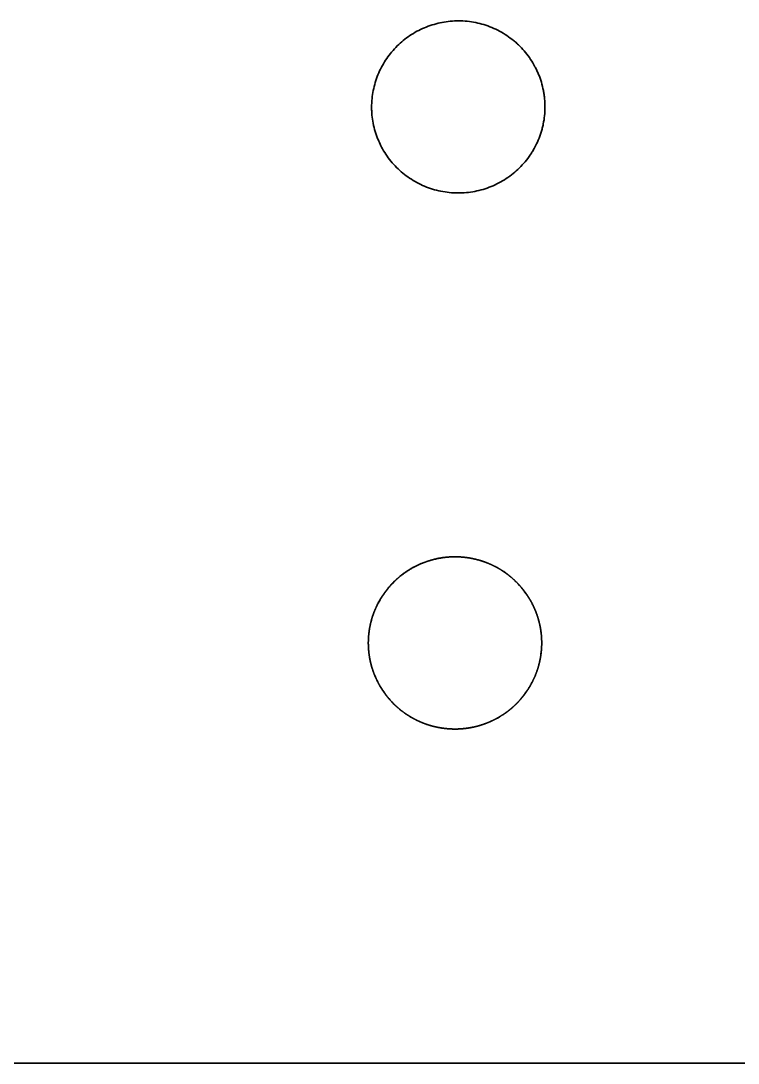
# Model space of a CAD drawing. Header units: millimetres. Extents: x 0 to 2809, y -1128 to 717.
# Drawn here: x 849.6 to 1002.7, y -1085.6 to -863.3 of the extents above; entities that cross this region are included whole.
import ezdxf

# ---------------------------------------------------------------- set-up
doc = ezdxf.new("R2010")
doc.units = ezdxf.units.MM
doc.layers.add('Blocks', color=7, linetype='Continuous')
doc.layers.add('Blocks$Inner', color=7, linetype='Continuous', lineweight=25, true_color=0x007f00)
doc.layers.add('Blocks$Outline', color=7, linetype='Continuous', lineweight=35, true_color=0xff3f3f)

# ---------------------------------------------------------------- blocks, each defined once
blk = doc.blocks.new('Balcony Lounge Bench w Arm Top')
at = {"layer": 'Blocks$Inner'}
blk.add_lwpolyline([(644.49, 1263.61), (644.49, 1101.82), (644.49, 940.03), (644.49, 847.06), (644.49, 661.11), (644.49, 568.13), (644.49, 382.18), (644.49, 196.23)], dxfattribs=at)
for points, knots in [([(440.57, 978.5), (440, 978.5), (439.43, 978.48), (438.86, 978.42), (438.56, 978.4), (438.26, 978.36), (437.96, 978.32), (437.66, 978.27), (437.36, 978.22), (437.07, 978.17), (436.48, 978.05), (435.9, 977.91), (435.32, 977.73), (434.75, 977.56), (434.18, 977.36), (433.63, 977.13), (433.35, 977.02), (433.07, 976.9), (432.8, 976.77), (432.53, 976.64), (432.25, 976.5), (431.99, 976.36), (430.92, 975.79), (429.92, 975.13), (428.99, 974.37), (428.53, 973.99), (428.08, 973.58), (427.65, 973.16), (427.44, 972.94), (427.23, 972.72), (427.02, 972.5), (426.82, 972.27), (426.62, 972.04), (426.43, 971.81), (425.67, 970.88), (425, 969.88), (424.43, 968.82), (424.14, 968.28), (423.88, 967.73), (423.65, 967.17), (423.41, 966.61), (423.21, 966.04), (423.03, 965.47), (422.68, 964.32), (422.44, 963.13), (422.32, 961.92)], [200.645007, 200.645007, 200.645007, 200.645007, 203.156498, 203.156498, 203.156498, 204.492249, 204.492249, 204.492249, 205.821212, 205.821212, 205.821212, 208.464707, 208.464707, 208.464707, 211.10913, 211.10913, 211.10913, 212.439272, 212.439272, 212.439272, 213.774902, 213.774902, 213.774902, 219.073259, 219.073259, 219.073259, 221.729263, 221.729263, 221.729263, 223.064361, 223.064361, 223.064361, 224.391433, 224.391433, 224.391433, 229.68562, 229.68562, 229.68562, 232.352613, 232.352613, 232.352613, 235.000487, 235.000487, 235.000487, 240.306395, 240.306395, 240.306395, 240.306395]), ([(458.82, 958.08), (458.89, 958.69), (458.92, 959.3), (458.92, 959.91), (458.92, 960.52), (458.9, 961.13), (458.84, 961.73), (458.72, 962.94), (458.5, 964.13), (458.15, 965.29), (457.98, 965.88), (457.77, 966.46), (457.54, 967.02), (457.32, 967.58), (457.06, 968.13), (456.78, 968.66), (456.5, 969.2), (456.19, 969.72), (455.86, 970.22), (455.53, 970.73), (455.17, 971.22), (454.79, 971.69), (454.03, 972.63), (453.18, 973.49), (452.25, 974.26), (451.79, 974.65), (451.31, 975.01), (450.81, 975.35), (450.56, 975.52), (450.31, 975.68), (450.05, 975.84), (449.79, 976), (449.53, 976.15), (449.27, 976.29), (448.21, 976.86), (447.11, 977.33), (445.97, 977.68), (445.68, 977.77), (445.39, 977.86), (445.1, 977.93), (444.81, 978.01), (444.51, 978.07), (444.22, 978.13), (443.63, 978.25), (443.04, 978.35), (442.44, 978.41), (441.82, 978.47), (441.19, 978.5), (440.57, 978.5)], [169.571487, 169.571487, 169.571487, 169.571487, 171.403976, 171.403976, 171.403976, 173.232647, 173.232647, 173.232647, 176.870512, 176.870512, 176.870512, 178.702868, 178.702868, 178.702868, 180.521142, 180.521142, 180.521142, 182.335405, 182.335405, 182.335405, 184.163101, 184.163101, 184.163101, 187.805601, 187.805601, 187.805601, 189.624659, 189.624659, 189.624659, 190.541176, 190.541176, 190.541176, 191.454804, 191.454804, 191.454804, 195.088485, 195.088485, 195.088485, 195.99997, 195.99997, 195.99997, 196.916574, 196.916574, 196.916574, 198.737995, 198.737995, 198.737995, 200.645007, 200.645007, 200.645007, 200.645007]), ([(554.88, 977.8), (554.32, 977.8), (553.76, 977.78), (552.9, 977.7), (552.6, 977.66), (552, 977.58), (551.7, 977.53), (550.82, 977.35), (550.24, 977.21), (549.09, 976.87), (548.52, 976.67), (547.69, 976.33), (547.41, 976.21), (546.86, 975.95), (546.59, 975.82), (545.25, 975.11), (544.25, 974.44), (542.86, 973.3), (542.41, 972.9), (541.76, 972.26), (541.55, 972.04), (541.14, 971.59), (540.94, 971.36), (539.98, 970.2), (539.31, 969.2), (538.45, 967.61), (538.19, 967.05), (537.72, 965.93), (537.51, 965.37), (536.98, 963.64), (536.74, 962.46), (536.61, 961.24)], [187.200161, 187.200161, 187.200161, 187.200161, 189.672684, 189.672684, 191.00008, 191.00008, 192.327477, 192.327477, 194.98227, 194.98227, 197.637064, 197.637064, 198.96446, 198.96446, 200.291857, 200.291857, 205.601444, 205.601444, 208.256237, 208.256237, 209.583634, 209.583634, 210.911031, 210.911031, 216.220618, 216.220618, 218.875411, 218.875411, 221.530204, 221.530204, 226.839791, 226.839791, 226.839791, 226.839791]), ([(573.14, 957.36), (573.2, 957.96), (573.24, 958.57), (573.24, 959.18), (573.25, 959.79), (573.22, 960.4), (573.16, 961.01), (573.05, 962.22), (572.83, 963.4), (572.48, 964.57), (572.31, 965.15), (572.11, 965.73), (571.88, 966.29), (571.65, 966.85), (571.4, 967.4), (571.12, 967.94), (570.84, 968.47), (570.53, 968.99), (570.2, 969.49), (569.87, 970), (569.51, 970.49), (569.13, 970.96), (568.37, 971.91), (567.53, 972.76), (566.6, 973.54), (566.14, 973.93), (565.66, 974.29), (565.16, 974.63), (564.91, 974.8), (564.66, 974.96), (564.4, 975.12), (564.14, 975.28), (563.88, 975.43), (563.62, 975.57), (562.56, 976.15), (561.46, 976.61), (560.32, 976.97), (560.03, 977.06), (559.74, 977.14), (559.45, 977.22), (559.16, 977.3), (558.86, 977.36), (558.57, 977.43), (557.98, 977.55), (557.39, 977.64), (556.79, 977.7), (556.16, 977.77), (555.52, 977.8), (554.88, 977.8)], [156.110698, 156.110698, 156.110698, 156.110698, 157.942162, 157.942162, 157.942162, 159.769802, 159.769802, 159.769802, 163.405742, 163.405742, 163.405742, 165.237198, 165.237198, 165.237198, 167.054623, 167.054623, 167.054623, 168.868067, 168.868067, 168.868067, 170.694956, 170.694956, 170.694956, 174.335995, 174.335995, 174.335995, 176.154306, 176.154306, 176.154306, 177.070455, 177.070455, 177.070455, 177.983761, 177.983761, 177.983761, 181.616039, 181.616039, 181.616039, 182.527137, 182.527137, 182.527137, 183.443373, 183.443373, 183.443373, 185.264126, 185.264126, 185.264126, 187.200161, 187.200161, 187.200161, 187.200161]), ([(422.22, 960.06), (422.22, 958.88), (422.33, 957.71), (422.66, 955.97), (422.8, 955.39), (423.13, 954.27), (423.32, 953.71), (423.96, 952.09), (424.49, 951.04), (425.75, 949.05), (426.47, 948.13), (427.67, 946.86), (428.09, 946.46), (428.97, 945.68), (429.43, 945.31), (430.85, 944.29), (431.85, 943.7), (433.43, 942.97), (433.97, 942.74), (435.08, 942.35), (435.64, 942.19), (437.33, 941.76), (438.47, 941.59), (439.96, 941.51), (440.28, 941.5), (440.61, 941.5)], [99.837966, 99.837966, 99.837966, 99.837966, 104.97462, 104.97462, 107.542947, 107.542947, 110.111274, 110.111274, 115.247929, 115.247929, 120.384583, 120.384583, 122.95291, 122.95291, 125.521237, 125.521237, 130.657891, 130.657891, 133.226218, 133.226218, 135.794546, 135.794546, 140.9312, 140.9312, 142.358331, 142.358331, 142.358331, 142.358331]), ([(448.88, 943.49), (448.97, 943.54), (449.05, 943.59), (449.13, 943.63), (450.2, 944.19), (451.19, 944.85), (452.13, 945.62), (452.59, 946), (453.04, 946.4), (453.47, 946.83), (453.9, 947.25), (454.3, 947.7), (454.68, 948.16), (455.06, 948.62), (455.42, 949.11), (455.76, 949.61), (456.1, 950.11), (456.42, 950.63), (456.7, 951.17), (457.28, 952.23), (457.74, 953.34), (458.1, 954.5), (458.28, 955.08), (458.43, 955.68), (458.55, 956.27), (458.67, 956.87), (458.76, 957.47), (458.82, 958.08)], [151.054719, 151.054719, 151.054719, 151.054719, 151.336867, 151.336867, 151.336867, 154.979675, 154.979675, 154.979675, 156.807331, 156.807331, 156.807331, 158.621628, 158.621628, 158.621628, 160.440004, 160.440004, 160.440004, 162.272425, 162.272425, 162.272425, 165.910299, 165.910299, 165.910299, 167.738987, 167.738987, 167.738987, 169.571487, 169.571487, 169.571487, 169.571487]), ([(536.51, 959.32), (536.51, 958.14), (536.62, 956.97), (536.95, 955.24), (537.09, 954.66), (537.42, 953.54), (537.61, 952.99), (538.25, 951.36), (538.78, 950.32), (540.05, 948.33), (540.76, 947.41), (541.96, 946.15), (542.38, 945.74), (543.26, 944.97), (543.72, 944.6), (545.14, 943.58), (546.14, 942.99), (547.72, 942.26), (548.26, 942.04), (549.36, 941.65), (549.92, 941.48), (551.61, 941.06), (552.76, 940.89), (554.25, 940.81), (554.58, 940.8), (554.91, 940.8)], [99.832375, 99.832375, 99.832375, 99.832375, 103.348835, 103.348835, 105.107065, 105.107065, 106.865295, 106.865295, 110.381755, 110.381755, 113.898215, 113.898215, 115.656445, 115.656445, 117.414675, 117.414675, 120.931135, 120.931135, 122.689365, 122.689365, 124.447595, 124.447595, 127.964055, 127.964055, 128.959965, 128.959965, 128.959965, 128.959965]), ([(563.18, 942.8), (563.27, 942.84), (563.34, 942.88), (563.41, 942.91), (564.47, 943.48), (565.47, 944.14), (566.41, 944.9), (566.88, 945.28), (567.33, 945.68), (567.76, 946.11), (568.19, 946.53), (568.59, 946.98), (568.97, 947.44), (569.36, 947.9), (569.72, 948.39), (570.06, 948.89), (570.4, 949.39), (570.72, 949.91), (571, 950.45), (571.58, 951.51), (572.05, 952.62), (572.41, 953.78), (572.59, 954.36), (572.74, 954.95), (572.86, 955.55), (572.98, 956.15), (573.08, 956.75), (573.14, 957.36)], [137.641771, 137.641771, 137.641771, 137.641771, 137.886372, 137.886372, 137.886372, 141.527188, 141.527188, 141.527188, 143.353876, 143.353876, 143.353876, 145.167168, 145.167168, 145.167168, 146.984499, 146.984499, 146.984499, 148.815857, 148.815857, 148.815857, 152.451626, 152.451626, 152.451626, 154.279257, 154.279257, 154.279257, 156.110698, 156.110698, 156.110698, 156.110698]), ([(440.61, 941.5), (440.87, 941.5), (441.14, 941.51), (441.41, 941.52), (441.71, 941.54), (442.01, 941.56), (442.3, 941.58), (443.49, 941.7), (444.66, 941.92), (445.81, 942.26), (446.1, 942.35), (446.38, 942.44), (446.67, 942.54), (446.95, 942.64), (447.23, 942.75), (447.51, 942.87), (447.97, 943.06), (448.42, 943.26), (448.88, 943.49)], [142.358331, 142.358331, 142.358331, 142.358331, 143.169985, 143.169985, 143.169985, 144.081446, 144.081446, 144.081446, 147.715484, 147.715484, 147.715484, 148.629327, 148.629327, 148.629327, 149.545841, 149.545841, 149.545841, 151.054719, 151.054719, 151.054719, 151.054719]), ([(554.91, 940.8), (555.16, 940.8), (555.41, 940.81), (555.66, 940.82), (555.96, 940.83), (556.26, 940.85), (556.56, 940.88), (557.75, 940.99), (558.92, 941.21), (560.07, 941.55), (560.36, 941.64), (560.65, 941.73), (560.93, 941.83), (561.22, 941.93), (561.5, 942.04), (561.78, 942.15), (562.25, 942.35), (562.71, 942.56), (563.18, 942.8)], [128.959965, 128.959965, 128.959965, 128.959965, 129.723522, 129.723522, 129.723522, 130.634581, 130.634581, 130.634581, 134.266815, 134.266815, 134.266815, 135.180152, 135.180152, 135.180152, 136.096222, 136.096222, 136.096222, 137.641771, 137.641771, 137.641771, 137.641771])]:
    blk.add_open_spline(points, degree=3, knots=knots, dxfattribs=at)
blk.add_open_spline([(422.32, 961.92), (422.26, 961.3), (422.22, 960.68), (422.22, 960.06)], degree=3, dxfattribs=at)
blk.add_rational_spline([(536.61, 961.24), (536.54, 960.6), (536.51, 959.96), (536.51, 959.32)], [1, 0.999999999981, 0.999999999981, 1], degree=3, dxfattribs=at)
at = {"layer": 'Blocks$Outline'}
for points, knots in [([(644.49, 218.23), (644.49, 272.88), (644.49, 327.53), (644.49, 382.18), (644.49, 444.16), (644.49, 506.15), (644.49, 568.13), (644.49, 599.12), (644.49, 630.11), (644.49, 661.11), (644.49, 723.09), (644.49, 785.07), (644.49, 847.06), (644.49, 878.05), (644.49, 909.04), (644.49, 940.03), (644.49, 993.96), (644.49, 1047.89), (644.49, 1101.82), (644.49, 1148.42), (644.49, 1195.01), (644.49, 1241.61)], [-1197.190935, -1197.190935, -1197.190935, -1197.190935, -1196.309244, -1196.309244, -1196.309244, -1195.309244, -1195.309244, -1195.309244, -1194.309244, -1194.309244, -1194.309244, -1193.309244, -1193.309244, -1193.309244, -1192.309244, -1192.309244, -1192.309244, -1191.309244, -1191.309244, -1191.309244, -1190.445229, -1190.445229, -1190.445229, -1190.445229]), ([(422.22, 960.06), (422.22, 960.68), (422.26, 961.3), (422.32, 961.92), (422.44, 963.13), (422.68, 964.32), (423.03, 965.47), (423.21, 966.04), (423.41, 966.61), (423.65, 967.17), (423.88, 967.73), (424.14, 968.28), (424.43, 968.82), (425, 969.88), (425.67, 970.88), (426.43, 971.81), (426.62, 972.04), (426.82, 972.27), (427.02, 972.5), (427.23, 972.72), (427.44, 972.94), (427.65, 973.16), (428.08, 973.58), (428.53, 973.99), (428.99, 974.37), (429.92, 975.13), (430.92, 975.79), (431.99, 976.36), (432.25, 976.5), (432.53, 976.64), (432.8, 976.77), (433.07, 976.9), (433.35, 977.02), (433.63, 977.13), (434.18, 977.36), (434.75, 977.56), (435.32, 977.73), (435.9, 977.91), (436.48, 978.05), (437.07, 978.17), (437.36, 978.22), (437.66, 978.27), (437.96, 978.32), (438.26, 978.36), (438.56, 978.4), (438.86, 978.42), (439.43, 978.48), (440, 978.5), (440.57, 978.5), (441.19, 978.5), (441.82, 978.47), (442.44, 978.41), (443.04, 978.35), (443.63, 978.25), (444.22, 978.13), (444.51, 978.07), (444.81, 978.01), (445.1, 977.93), (445.39, 977.86), (445.68, 977.77), (445.97, 977.68), (447.11, 977.33), (448.21, 976.86), (449.27, 976.29), (449.53, 976.15), (449.79, 976), (450.05, 975.84), (450.31, 975.68), (450.56, 975.52), (450.81, 975.35), (451.31, 975.01), (451.79, 974.65), (452.25, 974.26), (453.18, 973.49), (454.03, 972.63), (454.79, 971.69), (455.17, 971.22), (455.53, 970.73), (455.86, 970.22), (456.19, 969.72), (456.5, 969.2), (456.78, 968.66), (457.06, 968.13), (457.32, 967.58), (457.54, 967.02), (457.77, 966.46), (457.98, 965.88), (458.15, 965.29), (458.5, 964.13), (458.72, 962.94), (458.84, 961.73), (458.9, 961.13), (458.92, 960.52), (458.92, 959.91), (458.92, 959.3), (458.89, 958.69), (458.82, 958.08), (458.76, 957.47), (458.67, 956.87), (458.55, 956.27), (458.43, 955.68), (458.28, 955.08), (458.1, 954.5), (457.74, 953.34), (457.28, 952.23), (456.7, 951.17), (456.42, 950.63), (456.1, 950.11), (455.76, 949.61), (455.42, 949.11), (455.06, 948.62), (454.68, 948.16), (454.3, 947.7), (453.9, 947.25), (453.47, 946.83), (453.04, 946.4), (452.59, 946), (452.13, 945.62), (451.19, 944.85), (450.2, 944.19), (449.13, 943.63), (449.05, 943.59), (448.97, 943.54), (448.88, 943.49), (448.42, 943.26), (447.97, 943.06), (447.51, 942.87), (447.23, 942.75), (446.95, 942.64), (446.67, 942.54), (446.38, 942.44), (446.1, 942.35), (445.81, 942.26), (444.66, 941.92), (443.49, 941.7), (442.3, 941.58), (442.01, 941.56), (441.71, 941.54), (441.41, 941.52), (441.14, 941.51), (440.87, 941.5), (440.61, 941.5), (440.28, 941.5), (439.96, 941.51), (438.47, 941.59), (437.33, 941.76), (435.64, 942.19), (435.08, 942.35), (433.97, 942.74), (433.43, 942.97), (431.85, 943.7), (430.85, 944.29), (429.43, 945.31), (428.97, 945.68), (428.09, 946.46), (427.67, 946.86), (426.47, 948.13), (425.75, 949.05), (424.49, 951.04), (423.96, 952.09), (423.32, 953.71), (423.13, 954.27), (422.8, 955.39), (422.66, 955.97), (422.33, 957.71), (422.22, 958.88), (422.22, 960.06)], [-242.16824, -242.16824, -242.16824, -242.16824, -240.306395, -240.306395, -240.306395, -235.000487, -235.000487, -235.000487, -232.352613, -232.352613, -232.352613, -229.68562, -229.68562, -229.68562, -224.391433, -224.391433, -224.391433, -223.064361, -223.064361, -223.064361, -221.729263, -221.729263, -221.729263, -219.073259, -219.073259, -219.073259, -213.774902, -213.774902, -213.774902, -212.439272, -212.439272, -212.439272, -211.10913, -211.10913, -211.10913, -208.464707, -208.464707, -208.464707, -205.821212, -205.821212, -205.821212, -204.492249, -204.492249, -204.492249, -203.156498, -203.156498, -203.156498, -200.645007, -200.645007, -200.645007, -198.737995, -198.737995, -198.737995, -196.916574, -196.916574, -196.916574, -195.99997, -195.99997, -195.99997, -195.088485, -195.088485, -195.088485, -191.454804, -191.454804, -191.454804, -190.541176, -190.541176, -190.541176, -189.624659, -189.624659, -189.624659, -187.805601, -187.805601, -187.805601, -184.163101, -184.163101, -184.163101, -182.335405, -182.335405, -182.335405, -180.521142, -180.521142, -180.521142, -178.702868, -178.702868, -178.702868, -176.870512, -176.870512, -176.870512, -173.232647, -173.232647, -173.232647, -171.403976, -171.403976, -171.403976, -169.571487, -169.571487, -169.571487, -167.738987, -167.738987, -167.738987, -165.910299, -165.910299, -165.910299, -162.272425, -162.272425, -162.272425, -160.440004, -160.440004, -160.440004, -158.621628, -158.621628, -158.621628, -156.807331, -156.807331, -156.807331, -154.979675, -154.979675, -154.979675, -151.336867, -151.336867, -151.336867, -151.054719, -151.054719, -151.054719, -149.545841, -149.545841, -149.545841, -148.629327, -148.629327, -148.629327, -147.715484, -147.715484, -147.715484, -144.081446, -144.081446, -144.081446, -143.169985, -143.169985, -143.169985, -142.358331, -142.358331, -142.358331, -140.9312, -140.9312, -135.794546, -135.794546, -133.226218, -133.226218, -130.657891, -130.657891, -125.521237, -125.521237, -122.95291, -122.95291, -120.384583, -120.384583, -115.247929, -115.247929, -110.111274, -110.111274, -107.542947, -107.542947, -104.97462, -104.97462, -99.837966, -99.837966, -99.837966, -99.837966])]:
    blk.add_open_spline(points, degree=3, knots=knots, dxfattribs=at)
blk.add_rational_spline([(536.51, 959.32), (536.51, 959.96), (536.54, 960.6), (536.61, 961.24), (536.74, 962.46), (536.98, 963.64), (537.51, 965.37), (537.72, 965.93), (538.19, 967.05), (538.45, 967.61), (539.31, 969.2), (539.98, 970.2), (540.94, 971.36), (541.14, 971.59), (541.55, 972.04), (541.76, 972.26), (542.41, 972.9), (542.86, 973.3), (544.25, 974.44), (545.25, 975.11), (546.59, 975.82), (546.86, 975.95), (547.41, 976.21), (547.69, 976.33), (548.52, 976.67), (549.09, 976.87), (550.24, 977.21), (550.82, 977.35), (551.7, 977.53), (552, 977.58), (552.6, 977.66), (552.9, 977.7), (553.76, 977.78), (554.32, 977.8), (554.88, 977.8), (555.52, 977.8), (556.16, 977.77), (556.79, 977.7), (557.39, 977.64), (557.98, 977.55), (558.57, 977.43), (558.86, 977.36), (559.16, 977.3), (559.45, 977.22), (559.74, 977.14), (560.03, 977.06), (560.32, 976.97), (561.46, 976.61), (562.56, 976.15), (563.62, 975.57), (563.88, 975.43), (564.14, 975.28), (564.4, 975.12), (564.66, 974.96), (564.91, 974.8), (565.16, 974.63), (565.66, 974.29), (566.14, 973.93), (566.6, 973.54), (567.53, 972.76), (568.37, 971.91), (569.13, 970.96), (569.51, 970.49), (569.87, 970), (570.2, 969.49), (570.53, 968.99), (570.84, 968.47), (571.12, 967.94), (571.4, 967.4), (571.65, 966.85), (571.88, 966.29), (572.11, 965.73), (572.31, 965.15), (572.48, 964.57), (572.83, 963.4), (573.05, 962.22), (573.16, 961.01), (573.22, 960.4), (573.25, 959.79), (573.24, 959.18), (573.24, 958.57), (573.2, 957.96), (573.14, 957.36), (573.08, 956.75), (572.98, 956.15), (572.86, 955.55), (572.74, 954.95), (572.59, 954.36), (572.41, 953.78), (572.05, 952.62), (571.58, 951.51), (571, 950.45), (570.72, 949.91), (570.4, 949.39), (570.06, 948.89), (569.72, 948.39), (569.36, 947.9), (568.97, 947.44), (568.59, 946.98), (568.19, 946.53), (567.76, 946.11), (567.33, 945.68), (566.88, 945.28), (566.41, 944.9), (565.47, 944.14), (564.47, 943.48), (563.41, 942.91), (563.34, 942.88), (563.27, 942.84), (563.18, 942.8), (562.71, 942.56), (562.25, 942.35), (561.78, 942.15), (561.5, 942.04), (561.22, 941.93), (560.93, 941.83), (560.65, 941.73), (560.36, 941.64), (560.07, 941.55), (558.92, 941.21), (557.75, 940.99), (556.56, 940.88), (556.26, 940.85), (555.96, 940.83), (555.66, 940.82), (555.41, 940.81), (555.16, 940.8), (554.91, 940.8), (554.58, 940.8), (554.25, 940.81), (552.76, 940.89), (551.61, 941.06), (549.92, 941.48), (549.36, 941.65), (548.26, 942.04), (547.72, 942.26), (546.14, 942.99), (545.14, 943.58), (543.72, 944.6), (543.26, 944.97), (542.38, 945.74), (541.96, 946.15), (540.76, 947.41), (540.05, 948.33), (538.78, 950.32), (538.25, 951.36), (537.61, 952.99), (537.42, 953.54), (537.09, 954.66), (536.95, 955.24), (536.62, 956.97), (536.51, 958.14), (536.51, 959.32)], [1, 0.999999999981, 0.999999999981, 1, 1, 1, 1, 1, 1, 1, 1, 1, 1, 1, 1, 1, 1, 1, 1, 1, 1, 1, 1, 1, 1, 1, 1, 1, 1, 1, 1, 1, 1, 1, 1, 1, 1, 1, 1, 1, 1, 1, 1, 1, 1, 1, 1, 1, 1, 1, 1, 1, 1, 1, 1, 1, 1, 1, 1, 1, 1, 1, 1, 1, 1, 1, 1, 1, 1, 1, 1, 1, 1, 1, 1, 1, 1, 1, 1, 1, 1, 1, 1, 1, 1, 1, 1, 1, 1, 1, 1, 1, 1, 1, 1, 1, 1, 1, 1, 1, 1, 1, 1, 1, 1, 1, 1, 1, 1, 1, 1, 1, 1, 1, 1, 1, 1, 1, 1, 1, 1, 1, 1, 1, 1, 1, 1, 1, 1, 1, 1, 1, 1, 1, 1, 1, 1, 1, 1, 1, 1, 1, 1, 1, 1, 1, 1, 1, 1, 1, 1, 1, 1], degree=3, knots=[-228.764342, -228.764342, -228.764342, -228.764342, -226.839791, -226.839791, -226.839791, -221.530204, -221.530204, -218.875411, -218.875411, -216.220618, -216.220618, -210.911031, -210.911031, -209.583634, -209.583634, -208.256237, -208.256237, -205.601444, -205.601444, -200.291857, -200.291857, -198.96446, -198.96446, -197.637064, -197.637064, -194.98227, -194.98227, -192.327477, -192.327477, -191.00008, -191.00008, -189.672684, -189.672684, -187.200161, -187.200161, -187.200161, -185.264126, -185.264126, -185.264126, -183.443373, -183.443373, -183.443373, -182.527137, -182.527137, -182.527137, -181.616039, -181.616039, -181.616039, -177.983761, -177.983761, -177.983761, -177.070455, -177.070455, -177.070455, -176.154306, -176.154306, -176.154306, -174.335995, -174.335995, -174.335995, -170.694956, -170.694956, -170.694956, -168.868067, -168.868067, -168.868067, -167.054623, -167.054623, -167.054623, -165.237198, -165.237198, -165.237198, -163.405742, -163.405742, -163.405742, -159.769802, -159.769802, -159.769802, -157.942162, -157.942162, -157.942162, -156.110698, -156.110698, -156.110698, -154.279257, -154.279257, -154.279257, -152.451626, -152.451626, -152.451626, -148.815857, -148.815857, -148.815857, -146.984499, -146.984499, -146.984499, -145.167168, -145.167168, -145.167168, -143.353876, -143.353876, -143.353876, -141.527188, -141.527188, -141.527188, -137.886372, -137.886372, -137.886372, -137.641771, -137.641771, -137.641771, -136.096222, -136.096222, -136.096222, -135.180152, -135.180152, -135.180152, -134.266815, -134.266815, -134.266815, -130.634581, -130.634581, -130.634581, -129.723522, -129.723522, -129.723522, -128.959965, -128.959965, -128.959965, -127.964055, -127.964055, -124.447595, -124.447595, -122.689365, -122.689365, -120.931135, -120.931135, -117.414675, -117.414675, -115.656445, -115.656445, -113.898215, -113.898215, -110.381755, -110.381755, -106.865295, -106.865295, -105.107065, -105.107065, -103.348835, -103.348835, -99.832375, -99.832375, -99.832375, -99.832375], dxfattribs=at)

msp = doc.modelspace()

# ---------------------------------------------------------------- block references
at = {"layer": 'Blocks', "rotation": 270.0000000000016}
msp.add_blockref('Balcony Lounge Bench w Arm Top', (-17.07, -441.13), dxfattribs=at)

doc.saveas('drawing.dxf')
